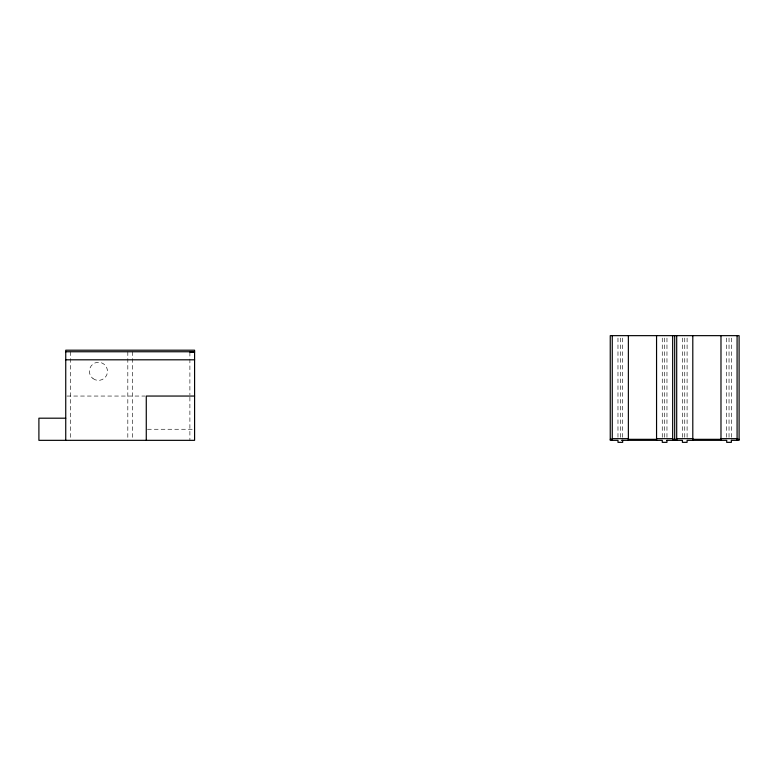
<?xml version="1.0" encoding="UTF-8"?>
<svg xmlns="http://www.w3.org/2000/svg" width="778" height="778" viewBox="0 0 778 778"><rect width="100%" height="100%" fill="white"/><g stroke="black" fill="none" stroke-linecap="round" stroke-linejoin="round"><path stroke-width="0.58" stroke-dasharray="3.89 2.92" d="M66.918 396.051L145.068 396.051M147.48 429.262L193.382 429.262M731.378 338.06L731.378 437.926M729.035 338.06L729.035 437.926M726.681 338.06L726.681 437.926M687.091 338.06L687.091 437.926M684.747 338.06L684.747 437.926M682.394 338.06L682.394 437.926M666.96 338.06L666.96 437.926M664.606 338.06L664.606 437.926M662.263 338.06L662.263 437.926M622.672 338.06L622.672 437.926M620.319 338.06L620.319 437.926M617.975 338.06L617.975 437.926M189.89 352.23L189.89 394.864M189.89 397.247L189.89 440.338M132.513 351.753L132.513 439.142M127.816 351.753L127.816 440.338M70.438 351.753L70.438 440.338M93.049 378.623A9.064 9.064 0 0 0 107.432 372.351A9.064 9.064 0 0 0 94.809 363.034A9.064 9.064 0 0 0 93.049 378.623"/><path stroke-width="1.17" d="M65.741 351.753L194.588 351.753M189.89 352.23L194.588 352.23M65.741 359.806L194.588 359.806M194.588 396.051L146.274 396.051L146.274 440.338M65.741 418.194L38.9 418.194L38.9 440.338L194.588 440.338L194.588 350.197L65.741 350.197L65.741 440.338M612.267 438.656L628.371 438.656M656.554 438.656L672.659 438.656M676.695 438.656L692.799 438.656M720.982 438.656L737.087 438.656M610.253 439.327L612.267 439.327M628.371 439.327L656.554 439.327M672.659 439.327L676.695 439.327M692.799 439.327L720.982 439.327M737.087 439.327L739.1 439.327M621.466 440.338L662.311 440.338L662.263 442.351L666.96 442.351L666.96 440.338M666.911 440.338L682.442 440.338L682.394 442.351L687.091 442.351L687.091 440.338L726.73 440.338L726.681 442.351L731.378 442.351L731.378 440.338M731.339 440.338L739.1 440.338L739.1 335.649L610.253 335.649L610.253 440.338L618.014 440.338L617.975 442.351L622.672 442.351L622.672 440.338M737.087 335.649L737.087 440.338M720.982 335.649L720.982 440.338M692.799 335.649L692.799 440.338M676.695 335.649L676.695 440.338M674.682 335.649L674.682 440.338M672.659 335.649L672.659 440.338M656.554 335.649L656.554 440.338M628.371 335.649L628.371 440.338M612.267 335.649L612.267 440.338"/></g></svg>
